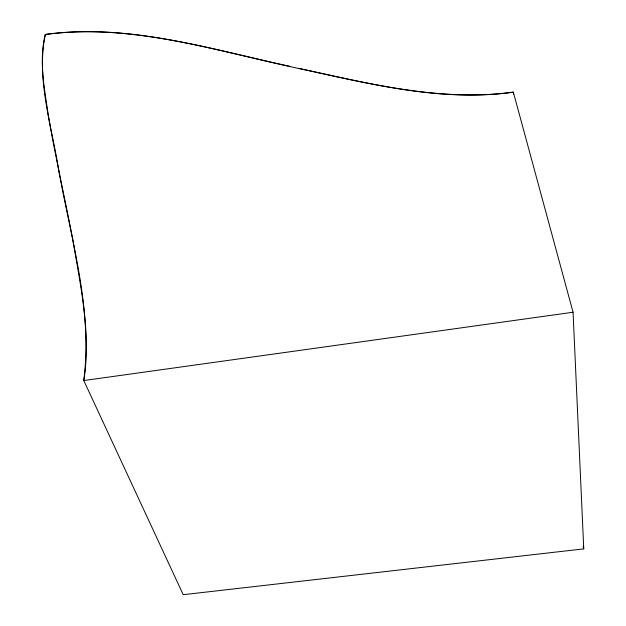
<?xml version="1.0" encoding="UTF-8"?>
<svg xmlns="http://www.w3.org/2000/svg" width="626" height="626" viewBox="0 0 626 626"><rect width="100%" height="100%" fill="white"/><g stroke="black" fill="none" stroke-linecap="round" stroke-linejoin="round"><path stroke-width="0.94" d="M573.056 312.241L513.336 92.147C443.771 102.03 374.176 84.807 306.552 70.151C220.9 52.443 133.839 22.63 45.299 34.477C38.593 61.254 44.681 89.072 48.374 115.849C55.565 157.329 64.885 198.387 72.804 239.727C80.504 285.965 91.302 333.588 83.798 380.553L183.215 594.7L583.761 548.877L573.056 312.241L83.798 380.553C92.898 309.08 70.863 238.467 58.453 168.723C51.496 124.785 36.128 79.072 45.299 34.477C128.291 22.841 210.242 49.384 290.597 66.466M298.571 68.32C368.831 83.712 440.97 101.952 513.336 92.147L513.476 94.01M583.135 546.146L583.761 548.877"/></g></svg>
